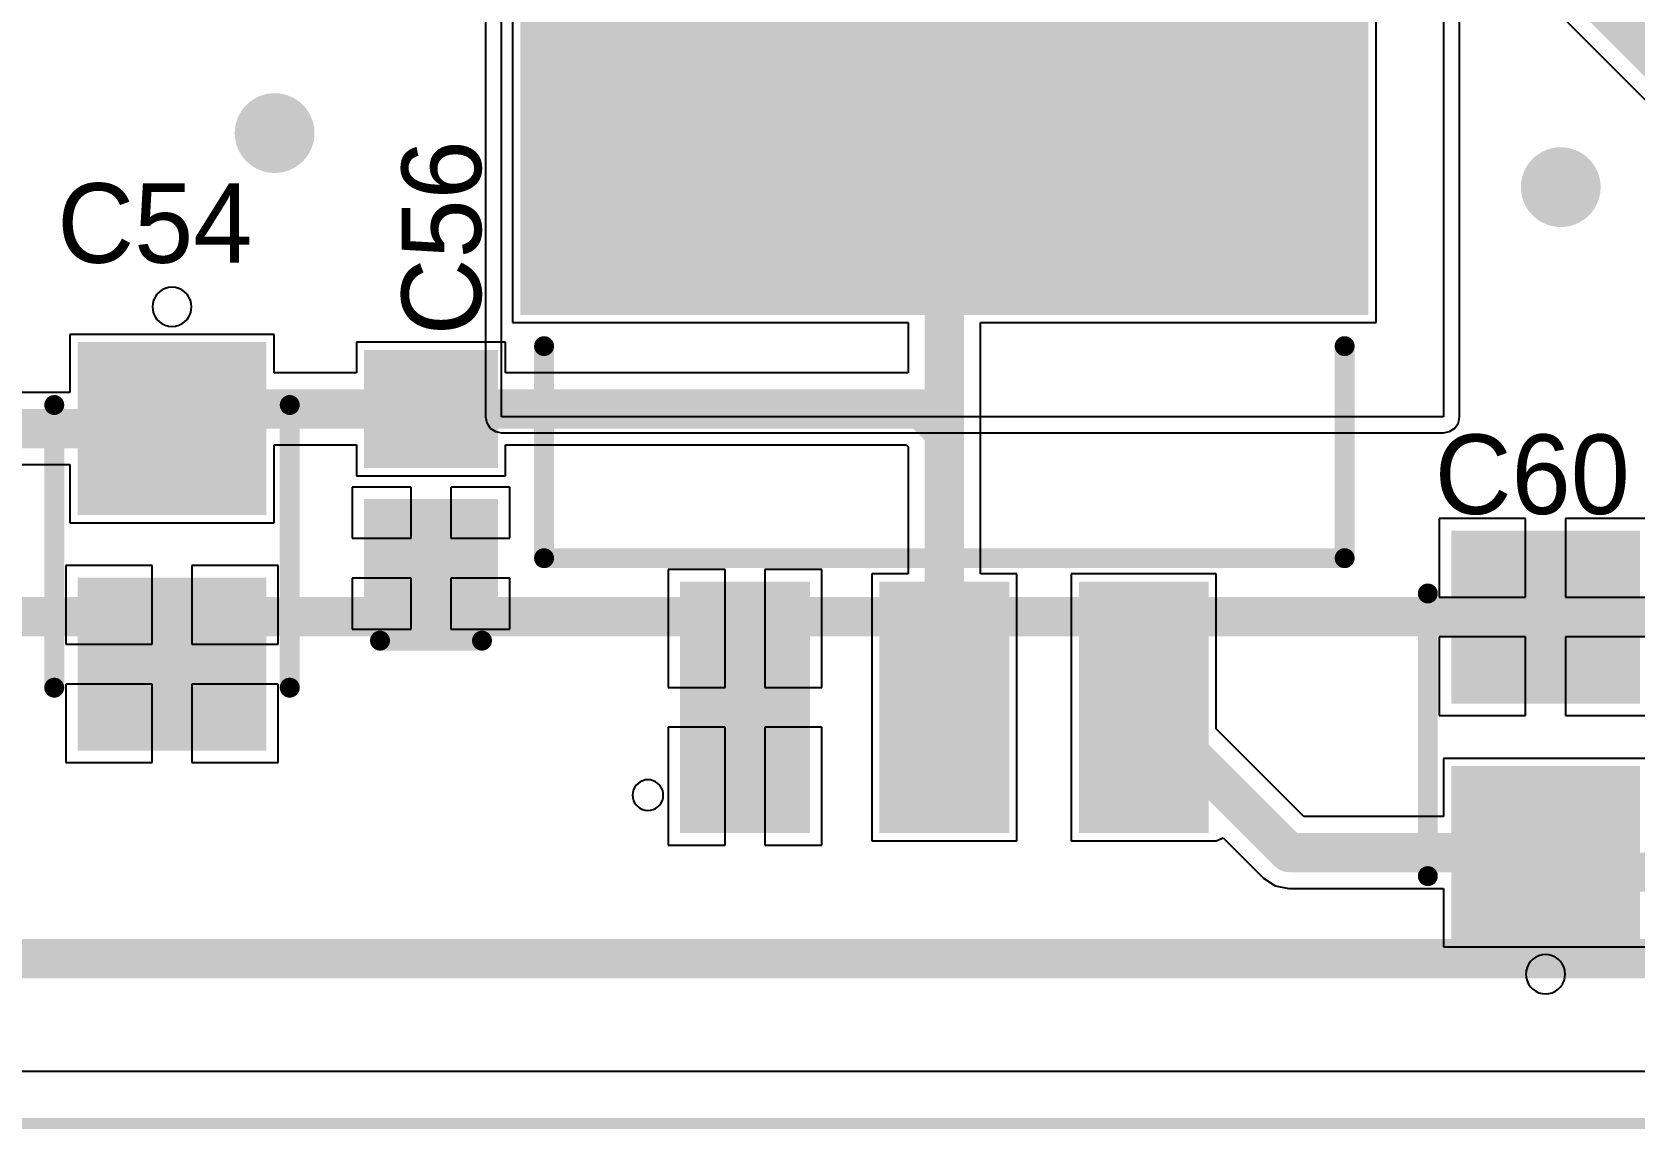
# Model space of a CAD drawing. Header units: millimetres. Extents: x 0 to 7.44, y -3.03 to 0.
# Drawn here: x 4.883 to 5.687, y -3.034 to -2.484 of the extents above; entities that cross this region are included whole.
import ezdxf

# ---------------------------------------------------------------- set-up
doc = ezdxf.new("R2010")
doc.units = ezdxf.units.MM
doc.header["$MEASUREMENT"] = 0
for name, color, linetype in [('BottomLayer', 5, 'Continuous'), ('KeepOutLayer', 6, 'Continuous'), ('MidLayer1', 16, 'Continuous'), ('MidLayer2', 76, 'Continuous'), ('MultiLayer', 9, 'Continuous'), ('TopLayer', 1, 'Continuous'), ('TopOverlay', 2, 'Continuous'), ('TopPaste', 8, 'Continuous'), ('TopSolder', 216, 'Continuous'), ('ViaHoleLayer', 16, 'Continuous')]:
    doc.layers.add(name, color=color, linetype=linetype)

# ---------------------------------------------------------------- blocks, each defined once
blk = doc.blocks.new('LM1085_3_3_29')
at = {"layer": 'TopLayer'}
for points in [[(-0.04724, -0.20866), (0.30709, -0.20866), (-0.04724, 0.20866), (0.30709, 0.20866)], [(-0.30709, 0.07146), (-0.18898, 0.07146), (-0.30709, 0.12854), (-0.18898, 0.12854)], [(-0.30709, -0.02854), (-0.18898, -0.02854), (-0.30709, 0.02854), (-0.18898, 0.02854)], [(-0.30709, -0.12854), (-0.18898, -0.12854), (-0.30709, -0.07146), (-0.18898, -0.07146)]]:
    blk.add_solid(points, dxfattribs=at)
at = {"layer": 'TopOverlay'}
for p, q in [((-0.29798, 0.15362), (-0.29874, 0.15252)), ((-0.29702, 0.15457), (-0.29798, 0.15362)), ((-0.29593, 0.15534), (-0.29702, 0.15457)), ((-0.2947, 0.15591), (-0.29593, 0.15534)), ((-0.29341, 0.15625), (-0.2947, 0.15591)), ((-0.29207, 0.15637), (-0.29341, 0.15625)), ((-0.29073, 0.15625), (-0.29207, 0.15637)), ((-0.28943, 0.15591), (-0.29073, 0.15625)), ((-0.28822, 0.15534), (-0.28943, 0.15591)), ((-0.28711, 0.15457), (-0.28822, 0.15534)), ((-0.28617, 0.15362), (-0.28711, 0.15457)), ((-0.28539, 0.15252), (-0.28617, 0.15362)), ((-0.29966, 0.15001), (-0.29978, 0.14867)), ((-0.29978, 0.14867), (-0.29966, 0.14733)), ((-0.29931, 0.1513), (-0.29966, 0.15001)), ((-0.29966, 0.14733), (-0.29931, 0.14604)), ((-0.29874, 0.15252), (-0.29931, 0.1513)), ((-0.29931, 0.14604), (-0.29874, 0.14482)), ((-0.29874, 0.14482), (-0.29798, 0.14372)), ((-0.28617, 0.14372), (-0.28539, 0.14482)), ((-0.28483, 0.1513), (-0.28539, 0.15252)), ((-0.28539, 0.14482), (-0.28483, 0.14604)), ((-0.28448, 0.15001), (-0.28483, 0.1513)), ((-0.28483, 0.14604), (-0.28448, 0.14733)), ((-0.28436, 0.14867), (-0.28448, 0.15001)), ((-0.28448, 0.14733), (-0.28436, 0.14867)), ((-0.28436, 0.14867), (-0.28436, 0.14867)), ((-0.29798, 0.14372), (-0.29702, 0.14277)), ((-0.29702, 0.14277), (-0.29593, 0.142)), ((-0.29593, 0.142), (-0.2947, 0.14144)), ((-0.2947, 0.14144), (-0.29341, 0.14109)), ((-0.29341, 0.14109), (-0.29207, 0.14097)), ((-0.29207, 0.14097), (-0.29073, 0.14109)), ((-0.29073, 0.14109), (-0.28943, 0.14144)), ((-0.28943, 0.14144), (-0.28822, 0.142)), ((-0.28822, 0.142), (-0.28711, 0.14277)), ((-0.28711, 0.14277), (-0.28617, 0.14372))]:
    blk.add_line(p, q, dxfattribs=at)
at = {"layer": 'TopOverlay', "const_width": 0.01}
for points in [[(-0.17326, 0.20078), (-0.06694, 0.20078)], [(-0.17326, 0.20078), (-0.17326, -0.20078)], [(-0.17326, -0.20078), (-0.06694, -0.20078)]]:
    blk.add_lwpolyline(points, dxfattribs=at)
at = {"layer": 'TopOverlay', "const_width": 0.005}
for points in [[(-0.17576, 0.20078, 1), (-0.17076, 0.20078, 1)], [(-0.17576, 0.20078, 1), (-0.17076, 0.20078, 1)], [(-0.06944, 0.20078, 1), (-0.06444, 0.20078, 1)], [(-0.17576, -0.20078, 1), (-0.17076, -0.20078, 1)], [(-0.17576, -0.20078, 1), (-0.17076, -0.20078, 1)], [(-0.06944, -0.20078, 1), (-0.06444, -0.20078, 1)]]:
    blk.add_lwpolyline(points, format="xyb", close=True, dxfattribs=at)
at = {"layer": 'TopPaste'}
for points in [[(-0.04724, -0.20866), (0.30709, -0.20866), (-0.04724, 0.20866), (0.30709, 0.20866)], [(-0.30709, 0.07146), (-0.18898, 0.07146), (-0.30709, 0.12854), (-0.18898, 0.12854)], [(-0.30709, -0.02854), (-0.18898, -0.02854), (-0.30709, 0.02854), (-0.18898, 0.02854)], [(-0.30709, -0.12854), (-0.18898, -0.12854), (-0.30709, -0.07146), (-0.18898, -0.07146)]]:
    blk.add_solid(points, dxfattribs=at)
at = {"layer": 'TopSolder'}
for points in [[(-0.05124, -0.21266), (0.31109, -0.21266), (-0.05124, 0.21266), (0.31109, 0.21266)], [(-0.31109, 0.06746), (-0.18498, 0.06746), (-0.31109, 0.13254), (-0.18498, 0.13254)], [(-0.31109, -0.03254), (-0.18498, -0.03254), (-0.31109, 0.03254), (-0.18498, 0.03254)], [(-0.31109, -0.13254), (-0.18498, -0.13254), (-0.31109, -0.06746), (-0.18498, -0.06746)]]:
    blk.add_solid(points, dxfattribs=at)
blk = doc.blocks.new('CAPAE_4_3_4_3_5_4_91')
at = {"layer": 'TopLayer'}
for points in [[(-0.08268, -0.04331), (-0.00394, -0.04331), (-0.08268, 0.04331), (-0.00394, 0.04331)], [(0.03543, -0.04331), (0.11417, -0.04331), (0.03543, 0.04331), (0.11417, 0.04331)]]:
    blk.add_solid(points, dxfattribs=at)
at = {"layer": 'TopOverlay'}
for p, q in [((-0.10925, 0.00852), (-0.11066, 0.00754)), ((-0.1077, 0.00924), (-0.10925, 0.00852)), ((-0.10604, 0.00969), (-0.1077, 0.00924)), ((-0.10433, 0.00984), (-0.10604, 0.00969)), ((-0.10262, 0.00969), (-0.10433, 0.00984)), ((-0.10096, 0.00924), (-0.10262, 0.00969)), ((-0.09941, 0.00852), (-0.10096, 0.00924)), ((-0.098, 0.00754), (-0.09941, 0.00852)), ((-0.11402, 0.00171), (-0.11417, 0)), ((-0.11417, 0), (-0.11402, -0.00171)), ((-0.11358, 0.00337), (-0.11402, 0.00171)), ((-0.11285, 0.00492), (-0.11358, 0.00337)), ((-0.11187, 0.00632), (-0.11285, 0.00492)), ((-0.11066, 0.00754), (-0.11187, 0.00632)), ((-0.09679, 0.00632), (-0.098, 0.00754)), ((-0.09581, 0.00492), (-0.09679, 0.00632)), ((-0.09508, 0.00337), (-0.09581, 0.00492)), ((-0.09464, 0.00171), (-0.09508, 0.00337)), ((-0.09449, 0), (-0.09464, 0.00171)), ((-0.09464, -0.00171), (-0.09449, 0)), ((-0.09449, 0), (-0.09449, 0)), ((-0.11402, -0.00171), (-0.11358, -0.00337)), ((-0.11358, -0.00337), (-0.11285, -0.00492)), ((-0.11285, -0.00492), (-0.11187, -0.00632)), ((-0.11187, -0.00632), (-0.11066, -0.00754)), ((-0.11066, -0.00754), (-0.10925, -0.00852)), ((-0.09941, -0.00852), (-0.098, -0.00754)), ((-0.098, -0.00754), (-0.09679, -0.00632)), ((-0.09679, -0.00632), (-0.09581, -0.00492)), ((-0.09581, -0.00492), (-0.09508, -0.00337)), ((-0.09508, -0.00337), (-0.09464, -0.00171)), ((-0.10925, -0.00852), (-0.1077, -0.00924)), ((-0.1077, -0.00924), (-0.10604, -0.00969)), ((-0.10604, -0.00969), (-0.10433, -0.00984)), ((-0.10433, -0.00984), (-0.10262, -0.00969)), ((-0.10262, -0.00969), (-0.10096, -0.00924)), ((-0.10096, -0.00924), (-0.09941, -0.00852))]:
    blk.add_line(p, q, dxfattribs=at)
at = {"layer": 'TopOverlay', "const_width": 0.01}
for points in [[(-0.05512, 0.05906), (0.08661, 0.05906)], [(-0.05512, -0.05906), (0.08661, -0.05906)]]:
    blk.add_lwpolyline(points, dxfattribs=at)
at = {"layer": 'TopOverlay', "const_width": 0.005}
for points in [[(-0.05762, 0.05906, 1), (-0.05262, 0.05906, 1)], [(0.08411, 0.05906, 1), (0.08911, 0.05906, 1)], [(-0.05762, -0.05906, 1), (-0.05262, -0.05906, 1)], [(0.08411, -0.05906, 1), (0.08911, -0.05906, 1)]]:
    blk.add_lwpolyline(points, format="xyb", close=True, dxfattribs=at)
at = {"layer": 'TopPaste'}
for points in [[(-0.08268, -0.04331), (-0.00394, -0.04331), (-0.08268, 0.04331), (-0.00394, 0.04331)], [(0.03543, -0.04331), (0.11417, -0.04331), (0.03543, 0.04331), (0.11417, 0.04331)]]:
    blk.add_solid(points, dxfattribs=at)
at = {"layer": 'TopSolder'}
for points in [[(-0.08668, -0.04731), (0.00006, -0.04731), (-0.08668, 0.04731), (0.00006, 0.04731)], [(0.03143, -0.04731), (0.11817, -0.04731), (0.03143, 0.04731), (0.11817, 0.04731)]]:
    blk.add_solid(points, dxfattribs=at)
blk = doc.blocks.new('CAPAE_4_3_4_3_5_4_203')
at = {"layer": 'TopLayer'}
for points in [[(-0.08268, -0.04331), (-0.00394, -0.04331), (-0.08268, 0.04331), (-0.00394, 0.04331)], [(0.03543, -0.04331), (0.11417, -0.04331), (0.03543, 0.04331), (0.11417, 0.04331)]]:
    blk.add_solid(points, dxfattribs=at)
at = {"layer": 'TopOverlay'}
for p, q in [((-0.10925, 0.00852), (-0.11066, 0.00754)), ((-0.1077, 0.00924), (-0.10925, 0.00852)), ((-0.10604, 0.00969), (-0.1077, 0.00924)), ((-0.10433, 0.00984), (-0.10604, 0.00969)), ((-0.10262, 0.00969), (-0.10433, 0.00984)), ((-0.10096, 0.00924), (-0.10262, 0.00969)), ((-0.09941, 0.00852), (-0.10096, 0.00924)), ((-0.098, 0.00754), (-0.09941, 0.00852)), ((-0.11402, 0.00171), (-0.11417, 0)), ((-0.11417, 0), (-0.11402, -0.00171)), ((-0.11358, 0.00337), (-0.11402, 0.00171)), ((-0.11285, 0.00492), (-0.11358, 0.00337)), ((-0.11187, 0.00632), (-0.11285, 0.00492)), ((-0.11066, 0.00754), (-0.11187, 0.00632)), ((-0.09679, 0.00632), (-0.098, 0.00754)), ((-0.09581, 0.00492), (-0.09679, 0.00632)), ((-0.09508, 0.00337), (-0.09581, 0.00492)), ((-0.09464, 0.00171), (-0.09508, 0.00337)), ((-0.09449, 0), (-0.09464, 0.00171)), ((-0.09464, -0.00171), (-0.09449, 0)), ((-0.09449, 0), (-0.09449, 0)), ((-0.11402, -0.00171), (-0.11358, -0.00337)), ((-0.11358, -0.00337), (-0.11285, -0.00492)), ((-0.11285, -0.00492), (-0.11187, -0.00632)), ((-0.11187, -0.00632), (-0.11066, -0.00754)), ((-0.11066, -0.00754), (-0.10925, -0.00852)), ((-0.09941, -0.00852), (-0.098, -0.00754)), ((-0.098, -0.00754), (-0.09679, -0.00632)), ((-0.09679, -0.00632), (-0.09581, -0.00492)), ((-0.09581, -0.00492), (-0.09508, -0.00337)), ((-0.09508, -0.00337), (-0.09464, -0.00171)), ((-0.10925, -0.00852), (-0.1077, -0.00924)), ((-0.1077, -0.00924), (-0.10604, -0.00969)), ((-0.10604, -0.00969), (-0.10433, -0.00984)), ((-0.10433, -0.00984), (-0.10262, -0.00969)), ((-0.10262, -0.00969), (-0.10096, -0.00924)), ((-0.10096, -0.00924), (-0.09941, -0.00852))]:
    blk.add_line(p, q, dxfattribs=at)
at = {"layer": 'TopOverlay', "const_width": 0.01}
for points in [[(0.08661, 0.05906), (-0.05512, 0.05906)], [(0.08661, -0.05906), (-0.05512, -0.05906)]]:
    blk.add_lwpolyline(points, dxfattribs=at)
at = {"layer": 'TopOverlay', "const_width": 0.005}
for points in [[(-0.05762, 0.05906, 1), (-0.05262, 0.05906, 1)], [(0.08411, 0.05906, 1), (0.08911, 0.05906, 1)], [(-0.05762, -0.05906, 1), (-0.05262, -0.05906, 1)], [(0.08411, -0.05906, 1), (0.08911, -0.05906, 1)]]:
    blk.add_lwpolyline(points, format="xyb", close=True, dxfattribs=at)
at = {"layer": 'TopPaste'}
for points in [[(-0.08268, -0.04331), (-0.00394, -0.04331), (-0.08268, 0.04331), (-0.00394, 0.04331)], [(0.03543, -0.04331), (0.11417, -0.04331), (0.03543, 0.04331), (0.11417, 0.04331)]]:
    blk.add_solid(points, dxfattribs=at)
at = {"layer": 'TopSolder'}
for points in [[(-0.08668, -0.04731), (0.00006, -0.04731), (-0.08668, 0.04731), (0.00006, 0.04731)], [(0.03143, -0.04731), (0.11817, -0.04731), (0.03143, 0.04731), (0.11817, 0.04731)]]:
    blk.add_solid(points, dxfattribs=at)
blk = doc.blocks.new('CAP_0805_236')
at = {"layer": 'TopLayer'}
for points in [[(-0.05511, -0.02953), (-0.00393, -0.02953), (-0.05511, 0.02953), (-0.00393, 0.02953)], [(0.0197, -0.02953), (0.07088, -0.02953), (0.0197, 0.02953), (0.07088, 0.02953)]]:
    blk.add_solid(points, dxfattribs=at)
at = {"layer": 'TopOverlay', "const_width": 0.01}
blk.add_lwpolyline([(-0.07088, 0.02557), (-0.07088, -0.02557)], dxfattribs=at)
at = {"layer": 'TopOverlay', "const_width": 0.005}
for points in [[(-0.07338, 0.02557, 1), (-0.06838, 0.02557, 1)], [(-0.07338, -0.02557, 1), (-0.06838, -0.02557, 1)]]:
    blk.add_lwpolyline(points, format="xyb", close=True, dxfattribs=at)
at = {"layer": 'TopPaste'}
for points in [[(-0.05511, -0.02953), (-0.00393, -0.02953), (-0.05511, 0.02953), (-0.00393, 0.02953)], [(0.0197, -0.02953), (0.07088, -0.02953), (0.0197, 0.02953), (0.07088, 0.02953)]]:
    blk.add_solid(points, dxfattribs=at)
at = {"layer": 'TopSolder'}
for points in [[(-0.05911, -0.03353), (0.00007, -0.03353), (-0.05911, 0.03353), (0.00007, 0.03353)], [(0.0157, -0.03353), (0.07488, -0.03353), (0.0157, 0.03353), (0.07488, 0.03353)]]:
    blk.add_solid(points, dxfattribs=at)

msp = doc.modelspace()

# ---------------------------------------------------------------- linework, layer by layer
at = {"layer": 'BottomLayer'}
for p, q in [((5.11008, -2.20472), (5.11008, -2.67717)), ((5.11811, -2.67717), (5.11811, -2.20472)), ((5.59055, -2.20472), (5.59055, -2.67717)), ((5.59858, -2.67717), (5.59858, -2.20472)), ((5.11008, -2.67717), (5.11069, -2.68024)), ((5.59055, -2.67717), (5.11811, -2.67717)), ((5.59797, -2.68024), (5.59858, -2.67717)), ((5.11069, -2.68024), (5.11243, -2.68284)), ((5.11243, -2.68284), (5.11504, -2.68458)), ((5.11504, -2.68458), (5.11811, -2.68519)), ((5.11811, -2.68519), (5.59055, -2.68519)), ((5.59055, -2.68519), (5.59362, -2.68458)), ((5.59362, -2.68458), (5.59623, -2.68284)), ((5.59623, -2.68284), (5.59797, -2.68024)), ((7.33622, -3.00551), (0.02598, -3.00551))]:
    msp.add_line(p, q, dxfattribs=at)
at = {"layer": 'BottomLayer', "const_width": 0.02}
for points in [[(5.16717, -2.51575, 1), (5.18717, -2.51575, 1)], [(5.28134, -2.51969, 1), (5.30134, -2.51969, 1)], [(5.36008, -2.51575, 1), (5.38008, -2.51575, 1)], [(4.99424, -2.53491, 1), (5.01424, -2.53491, 1)], [(5.49394, -2.54331, 1), (5.51394, -2.54331, 1)], [(5.22622, -2.55512, 1), (5.24622, -2.55512, 1)], [(5.33646, -2.56693, 1), (5.35646, -2.56693, 1)], [(5.63934, -2.56202, 1), (5.65934, -2.56202, 1)], [(5.1711, -2.58268, 1), (5.1911, -2.58268, 1)], [(5.41913, -2.57874, 1), (5.43913, -2.57874, 1)]]:
    msp.add_lwpolyline(points, format="xyb", close=True, dxfattribs=at)
at = {"layer": 'KeepOutLayer'}
for const_width in [0.00551, 0.005]:
    msp.add_lwpolyline([(0, -3.0315), (7.3622, -3.0315)], dxfattribs=dict(at, const_width=const_width))
at = {"layer": 'MidLayer1', "const_width": 0.02}
for points in [[(5.16717, -2.51575, 1), (5.18717, -2.51575, 1)], [(5.28134, -2.51969, 1), (5.30134, -2.51969, 1)], [(5.36008, -2.51575, 1), (5.38008, -2.51575, 1)], [(4.99424, -2.53491, 1), (5.01424, -2.53491, 1)], [(5.49394, -2.54331, 1), (5.51394, -2.54331, 1)], [(5.22622, -2.55512, 1), (5.24622, -2.55512, 1)], [(5.33646, -2.56693, 1), (5.35646, -2.56693, 1)], [(5.63934, -2.56202, 1), (5.65934, -2.56202, 1)], [(5.1711, -2.58268, 1), (5.1911, -2.58268, 1)], [(5.41913, -2.57874, 1), (5.43913, -2.57874, 1)]]:
    msp.add_lwpolyline(points, format="xyb", close=True, dxfattribs=at)
at = {"layer": 'MidLayer1', "const_width": 0.01969}
msp.add_lwpolyline([(4.23291, -2.77738), (5.79761, -2.77738)], dxfattribs=at)
at = {"layer": 'MidLayer2', "const_width": 0.02}
for points in [[(5.16717, -2.51575, 1), (5.18717, -2.51575, 1)], [(5.28134, -2.51969, 1), (5.30134, -2.51969, 1)], [(5.36008, -2.51575, 1), (5.38008, -2.51575, 1)], [(4.99424, -2.53491, 1), (5.01424, -2.53491, 1)], [(5.49394, -2.54331, 1), (5.51394, -2.54331, 1)], [(5.22622, -2.55512, 1), (5.24622, -2.55512, 1)], [(5.33646, -2.56693, 1), (5.35646, -2.56693, 1)], [(5.63934, -2.56202, 1), (5.65934, -2.56202, 1)], [(5.1711, -2.58268, 1), (5.1911, -2.58268, 1)], [(5.41913, -2.57874, 1), (5.43913, -2.57874, 1)]]:
    msp.add_lwpolyline(points, format="xyb", close=True, dxfattribs=at)
at = {"layer": 'MidLayer2', "const_width": 0.01969}
msp.add_lwpolyline([(2.09055, -2.94882), (5.90157, -2.94882)], dxfattribs=at)
at = {"layer": 'MultiLayer', "const_width": 0.02}
for points in [[(5.16717, -2.51575, 1), (5.18717, -2.51575, 1)], [(5.28134, -2.51969, 1), (5.30134, -2.51969, 1)], [(5.36008, -2.51575, 1), (5.38008, -2.51575, 1)], [(4.99424, -2.53491, 1), (5.01424, -2.53491, 1)], [(5.49394, -2.54331, 1), (5.51394, -2.54331, 1)], [(5.22622, -2.55512, 1), (5.24622, -2.55512, 1)], [(5.33646, -2.56693, 1), (5.35646, -2.56693, 1)], [(5.63934, -2.56202, 1), (5.65934, -2.56202, 1)], [(5.1711, -2.58268, 1), (5.1911, -2.58268, 1)], [(5.41913, -2.57874, 1), (5.43913, -2.57874, 1)]]:
    msp.add_lwpolyline(points, format="xyb", close=True, dxfattribs=at)
at = {"layer": 'TopLayer'}
for p, q in [((5.55669, -2.62992), (5.55669, -2.25984)), ((5.12362, -2.33145), (5.12362, -2.62992)), ((5.59452, -2.42108), (5.86738, -2.69394)), ((5.00394, -2.63583), (4.90157, -2.63583)), ((4.90157, -2.63583), (4.90157, -2.66501)), ((5.00394, -2.65516), (5.00394, -2.63583)), ((5.12362, -2.62992), (5.32209, -2.62992)), ((5.32209, -2.62992), (5.32209, -2.65516)), ((5.35822, -2.68481), (5.35822, -2.62992)), ((5.35822, -2.62992), (5.55669, -2.62992)), ((5.12008, -2.63976), (5.04528, -2.63976)), ((5.04528, -2.63976), (5.04528, -2.65516)), ((5.12008, -2.65516), (5.12008, -2.63976)), ((5.04528, -2.65516), (5.00394, -2.65516)), ((5.32209, -2.65516), (5.12008, -2.65516)), ((4.90157, -2.66501), (4.8563, -2.66501)), ((5.35822, -2.75591), (5.35822, -2.68481)), ((5.00394, -2.73032), (5.00394, -2.69129)), ((5.00394, -2.69129), (5.04528, -2.69129)), ((5.04528, -2.69129), (5.04528, -2.70669)), ((5.12008, -2.70669), (5.12008, -2.69129)), ((5.12008, -2.69129), (5.32109, -2.69129)), ((5.32109, -2.69129), (5.32209, -2.6923)), ((5.32209, -2.6923), (5.32209, -2.75591)), ((4.8563, -2.70113), (4.90157, -2.70113)), ((4.90157, -2.70113), (4.90157, -2.73032)), ((5.04528, -2.70669), (5.12008, -2.70669)), ((5.07268, -2.71244), (5.04315, -2.71244)), ((5.04315, -2.71244), (5.04315, -2.73803)), ((5.07268, -2.73803), (5.07268, -2.71244)), ((5.1222, -2.71244), (5.09268, -2.71244)), ((5.09268, -2.71244), (5.09268, -2.73803)), ((5.1222, -2.73803), (5.1222, -2.71244)), ((4.90157, -2.73032), (5.00394, -2.73032)), ((5.63173, -2.72819), (5.58843, -2.72819)), ((5.58843, -2.72819), (5.58843, -2.76756)), ((5.63173, -2.76756), (5.63173, -2.72819)), ((5.69504, -2.72819), (5.65173, -2.72819)), ((5.65173, -2.72819), (5.65173, -2.76756)), ((5.04315, -2.73803), (5.07268, -2.73803)), ((5.09268, -2.73803), (5.1222, -2.73803)), ((4.94276, -2.75181), (4.89945, -2.75181)), ((4.89945, -2.75181), (4.89945, -2.79118)), ((4.94276, -2.79118), (4.94276, -2.75181)), ((5.00606, -2.75181), (4.96276, -2.75181)), ((4.96276, -2.75181), (4.96276, -2.79118)), ((5.00606, -2.79118), (5.00606, -2.75181)), ((5.23016, -2.75378), (5.20161, -2.75378)), ((5.20161, -2.75378), (5.20161, -2.81283)), ((5.23016, -2.81283), (5.23016, -2.75378)), ((5.2787, -2.75378), (5.25016, -2.75378)), ((5.25016, -2.75378), (5.25016, -2.81283)), ((5.2787, -2.81283), (5.2787, -2.75378)), ((5.32209, -2.75591), (5.30374, -2.75591)), ((5.30374, -2.75591), (5.30374, -2.88976)), ((5.37657, -2.75591), (5.35822, -2.75591)), ((5.37657, -2.88976), (5.37657, -2.75591)), ((5.47657, -2.75591), (5.40374, -2.75591)), ((5.40374, -2.75591), (5.40374, -2.88976)), ((5.47657, -2.83371), (5.47657, -2.75591)), ((5.07268, -2.75803), (5.04315, -2.75803)), ((5.04315, -2.75803), (5.04315, -2.78362)), ((5.07268, -2.78362), (5.07268, -2.75803)), ((5.1222, -2.75803), (5.09268, -2.75803)), ((5.09268, -2.75803), (5.09268, -2.78362)), ((5.1222, -2.78362), (5.1222, -2.75803)), ((5.58843, -2.76756), (5.63173, -2.76756)), ((5.65173, -2.76756), (5.69504, -2.76756)), ((5.04315, -2.78362), (5.07268, -2.78362)), ((5.09268, -2.78362), (5.1222, -2.78362)), ((5.63173, -2.78756), (5.58843, -2.78756)), ((5.58843, -2.78756), (5.58843, -2.82693)), ((5.63173, -2.82693), (5.63173, -2.78756)), ((5.69504, -2.78756), (5.65173, -2.78756)), ((5.65173, -2.78756), (5.65173, -2.82693)), ((4.89945, -2.79118), (4.94276, -2.79118)), ((4.96276, -2.79118), (5.00606, -2.79118)), ((4.94276, -2.81118), (4.89945, -2.81118)), ((4.89945, -2.81118), (4.89945, -2.85055)), ((4.94276, -2.85055), (4.94276, -2.81118)), ((5.00606, -2.81118), (4.96276, -2.81118)), ((4.96276, -2.81118), (4.96276, -2.85055)), ((5.00606, -2.85055), (5.00606, -2.81118)), ((5.20161, -2.81283), (5.23016, -2.81283)), ((5.25016, -2.81283), (5.2787, -2.81283)), ((5.58843, -2.82693), (5.63173, -2.82693)), ((5.65173, -2.82693), (5.69504, -2.82693)), ((5.23016, -2.83283), (5.20161, -2.83283)), ((5.20161, -2.83283), (5.20161, -2.89189)), ((5.23016, -2.89189), (5.23016, -2.83283)), ((5.2787, -2.83283), (5.25016, -2.83283)), ((5.25016, -2.83283), (5.25016, -2.89189)), ((5.2787, -2.89189), (5.2787, -2.83283)), ((5.52047, -2.87761), (5.47657, -2.83371)), ((4.89945, -2.85055), (4.94276, -2.85055)), ((4.96276, -2.85055), (5.00606, -2.85055)), ((5.69291, -2.84843), (5.59055, -2.84843)), ((5.59055, -2.84843), (5.59055, -2.87761)), ((5.59055, -2.87761), (5.52047, -2.87761)), ((5.20161, -2.89189), (5.23016, -2.89189)), ((5.25016, -2.89189), (5.2787, -2.89189)), ((5.30374, -2.88976), (5.37657, -2.88976)), ((5.40374, -2.88976), (5.47657, -2.88976)), ((5.47657, -2.88976), (5.48009, -2.88831)), ((5.47657, -2.88976), (5.47657, -2.88976)), ((5.48009, -2.88831), (5.50022, -2.90844)), ((5.50022, -2.90844), (5.50608, -2.91236)), ((5.50608, -2.91236), (5.51299, -2.91373)), ((5.51299, -2.91373), (5.59055, -2.91373)), ((5.59055, -2.91373), (5.59055, -2.94291)), ((5.59055, -2.94291), (5.69291, -2.94291)), ((7.33622, -3.00551), (0.02598, -3.00551))]:
    msp.add_line(p, q, dxfattribs=at)
for points, const_width in [([(5.61417, -2.40143), (5.89517, -2.68243)], 0.03937), ([(5.34016, -2.56693), (5.34016, -2.44488)], 0.01969), ([(5.34016, -2.56693), (5.34646, -2.56693)], 0.01969), ([(5.34016, -2.68481), (5.34016, -2.56693)], 0.01969), ([(4.95276, -2.67323), (5.08268, -2.67323)], 0.01969), ([(4.95276, -2.68307), (4.95276, -2.67323)], 0.01969), ([(5.08268, -2.67323), (5.32857, -2.67323)], 0.01969), ([(5.32857, -2.67323), (5.34016, -2.68481)], 0.01969), ([(4.8189, -2.68307), (4.95276, -2.68307)], 0.01969), ([(5.34016, -2.82283), (5.34016, -2.68481)], 0.01969), ([(5.44016, -2.82283), (5.51299, -2.89567)], 0.01969), ([(5.51299, -2.89567), (5.64173, -2.89567)], 0.01969), ([(5.64173, -2.89567), (5.65157, -2.90551)], 0.01969), ([(5.65157, -2.90551), (5.76772, -2.90551)], 0.01969)]:
    msp.add_lwpolyline(points, dxfattribs=dict(at, const_width=const_width))
for points, const_width in [([(5.16717, -2.51575, 1), (5.18717, -2.51575, 1)], 0.02), ([(5.28134, -2.51969, 1), (5.30134, -2.51969, 1)], 0.02), ([(5.36008, -2.51575, 1), (5.38008, -2.51575, 1)], 0.02), ([(4.99424, -2.53491, 1), (5.01424, -2.53491, 1)], 0.02), ([(5.49394, -2.54331, 1), (5.51394, -2.54331, 1)], 0.02), ([(5.22622, -2.55512, 1), (5.24622, -2.55512, 1)], 0.02), ([(5.33646, -2.56693, 1), (5.35646, -2.56693, 1)], 0.02), ([(5.63934, -2.56202, 1), (5.65934, -2.56202, 1)], 0.02), ([(5.1711, -2.58268, 1), (5.1911, -2.58268, 1)], 0.02), ([(5.33524, -2.56693, 1), (5.34508, -2.56693, 1)], 0.00984), ([(5.33524, -2.56693, 1), (5.34508, -2.56693, 1)], 0.00984), ([(5.33524, -2.56693, 1), (5.34508, -2.56693, 1)], 0.00984), ([(5.34154, -2.56693, 1), (5.35138, -2.56693, 1)], 0.00984), ([(5.41913, -2.57874, 1), (5.43913, -2.57874, 1)], 0.02), ([(4.94783, -2.67323, 1), (4.95768, -2.67323, 1)], 0.00984), ([(4.94783, -2.67323, 1), (4.95768, -2.67323, 1)], 0.00984), ([(5.07776, -2.67323, 1), (5.0876, -2.67323, 1)], 0.00984), ([(5.07776, -2.67323, 1), (5.0876, -2.67323, 1)], 0.00984), ([(5.32365, -2.67323, 1), (5.33349, -2.67323, 1)], 0.00984), ([(5.32365, -2.67323, 1), (5.33349, -2.67323, 1)], 0.00984), ([(4.94783, -2.68307, 1), (4.95768, -2.68307, 1)], 0.00984), ([(4.94783, -2.68307, 1), (4.95768, -2.68307, 1)], 0.00984), ([(5.33524, -2.68481, 1), (5.34508, -2.68481, 1)], 0.00984), ([(5.33524, -2.68481, 1), (5.34508, -2.68481, 1)], 0.00984), ([(5.33524, -2.68481, 1), (5.34508, -2.68481, 1)], 0.00984), ([(5.33524, -2.82283, 1), (5.34508, -2.82283, 1)], 0.00984), ([(5.43524, -2.82283, 1), (5.44508, -2.82283, 1)], 0.00984), ([(5.50807, -2.89567, 1), (5.51791, -2.89567, 1)], 0.00984), ([(5.50807, -2.89567, 1), (5.51791, -2.89567, 1)], 0.00984), ([(5.63681, -2.89567, 1), (5.64665, -2.89567, 1)], 0.00984), ([(5.63681, -2.89567, 1), (5.64665, -2.89567, 1)], 0.00984), ([(5.64665, -2.90551, 1), (5.6565, -2.90551, 1)], 0.00984), ([(5.64665, -2.90551, 1), (5.6565, -2.90551, 1)], 0.00984)]:
    msp.add_lwpolyline(points, format="xyb", close=True, dxfattribs=dict(at, const_width=const_width))
at = {"layer": 'ViaHoleLayer', "const_width": 0.00956}
for points in [[(5.17238, -2.51575, 1), (5.18195, -2.51575, 1)], [(5.3653, -2.51575, 1), (5.37486, -2.51575, 1)], [(5.28656, -2.51969, 1), (5.29612, -2.51969, 1)], [(4.99946, -2.53491, 1), (5.00902, -2.53491, 1)], [(5.49916, -2.54331, 1), (5.50872, -2.54331, 1)], [(5.23144, -2.55512, 1), (5.241, -2.55512, 1)], [(5.64456, -2.56202, 1), (5.65412, -2.56202, 1)], [(5.34168, -2.56693, 1), (5.35124, -2.56693, 1)], [(5.42435, -2.57874, 1), (5.43391, -2.57874, 1)], [(5.17632, -2.58268, 1), (5.18588, -2.58268, 1)]]:
    msp.add_lwpolyline(points, format="xyb", close=True, dxfattribs=at)

# ---------------------------------------------------------------- block references
for name, p, rotation in [('LM1085_3_3_29', (5.34016, -2.5748), 90), ('CAPAE_4_3_4_3_5_4_203', (4.95276, -2.72638), 270), ('CAP_0805_236', (5.08268, -2.71852), 90), ('CAPAE_4_3_4_3_5_4_91', (5.64173, -2.85236), 90)]:
    msp.add_blockref(name, p, dxfattribs=dict(rotation=rotation))

# ---------------------------------------------------------------- texts
at = {"layer": 'TopOverlay'}
msp.add_text('C56', height=0.039894, rotation=90, dxfattribs=at).set_placement((5.10781, -2.63633))
for s, p in [('C54', (4.89522, -2.59994)), ('C60', (5.58612, -2.72592))]:
    msp.add_text(s, height=0.039894, dxfattribs=at).set_placement(p)

doc.saveas('drawing.dxf')
